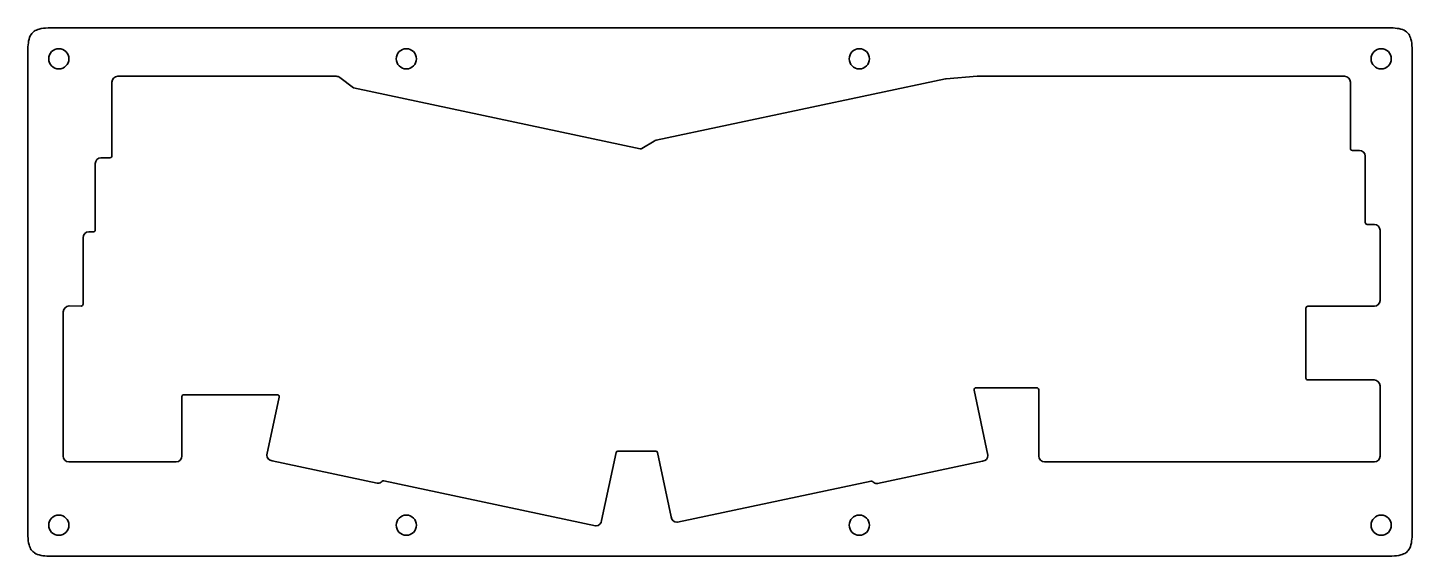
# Model space of a CAD drawing. Header units: millimetres. Extents: x 47 to 403, y -213 to -77.
import ezdxf

# ---------------------------------------------------------------- set-up
doc = ezdxf.new("R2010")
doc.units = ezdxf.units.MM
doc.header["$MEASUREMENT"] = 0
doc.layers.add('lower-top', color=7, linetype='Continuous', lineweight=0)

# ---------------------------------------------------------------- blocks, each defined once
blk = doc.blocks.new('Block_0')
at = {"layer": 'lower-top', "color": 250, "lineweight": 35, "true_color": 0x231815}
for centre in [(55, -85.13), (144.35, -85.13), (260.82, -85.13), (395, -85.13), (55, -205.09), (144.35, -205.09), (260.82, -205.09), (395, -205.09)]:
    blk.add_circle(centre, 2.6, dxfattribs=at)

msp = doc.modelspace()

# ---------------------------------------------------------------- linework, layer by layer
at = {"layer": 'lower-top', "color": 250, "lineweight": 35, "true_color": 0x231815}
for points, knots in [([(55, -213.09), (53.21, -213.09), (51.67, -213.09), (50.43, -212.85), (49.76, -212.71), (49.22, -212.51), (48.78, -212.24), (48.44, -212.02), (48.16, -211.75), (47.93, -211.42), (47.68, -211.07), (47.5, -210.64), (47.36, -210.13), (47, -208.82), (47, -207.09), (47, -205.09), (47, -205.09), (47, -85.13), (47, -85.13), (47, -83.34), (47, -81.8), (47.25, -80.56), (47.38, -79.89), (47.58, -79.35), (47.86, -78.91), (48.07, -78.57), (48.35, -78.29), (48.67, -78.06), (49.03, -77.81), (49.45, -77.63), (49.97, -77.49), (51.27, -77.13), (53, -77.13), (55, -77.13), (55, -77.13), (395, -77.13), (395, -77.13), (396.79, -77.13), (398.33, -77.13), (399.57, -77.38), (400.24, -77.51), (400.78, -77.71), (401.22, -77.99), (401.56, -78.2), (401.84, -78.48), (402.07, -78.8), (402.32, -79.16), (402.5, -79.58), (402.64, -80.1), (403, -81.4), (403, -83.13), (403, -85.13), (403, -85.13), (403, -205.09), (403, -205.09), (403, -206.88), (403, -208.42), (402.75, -209.66), (402.62, -210.34), (402.42, -210.88), (402.14, -211.31), (401.93, -211.65), (401.65, -211.94), (401.33, -212.17), (400.97, -212.41), (400.55, -212.6), (400.03, -212.74), (398.73, -213.09), (397, -213.09), (395, -213.09), (395, -213.09), (55, -213.09), (55, -213.09)], [0, 0, 0, 0, 1, 1, 1, 2, 2, 2, 3, 3, 3, 4, 4, 4, 5, 5, 5, 6, 6, 6, 7, 7, 7, 8, 8, 8, 9, 9, 9, 10, 10, 10, 11, 11, 11, 12, 12, 12, 13, 13, 13, 14, 14, 14, 15, 15, 15, 16, 16, 16, 17, 17, 17, 18, 18, 18, 19, 19, 19, 20, 20, 20, 21, 21, 21, 22, 22, 22, 23, 23, 23, 24, 24, 24, 24]), ([(192.97, -205.26), (192.97, -205.26), (138.56, -193.68), (138.56, -193.68), (138.38, -193.65), (138.2, -193.71), (138.08, -193.84), (137.81, -194.13), (137.42, -194.32), (136.98, -194.32), (136.98, -194.32), (136.88, -194.32), (136.88, -194.32), (136.88, -194.32), (109.85, -188.55), (109.85, -188.55), (109.08, -188.49), (108.48, -187.84), (108.48, -187.06), (108.48, -187.06), (108.48, -186.95), (108.48, -186.95), (108.48, -186.95), (111.65, -172.13), (111.65, -172.13), (111.72, -171.81), (111.48, -171.52), (111.16, -171.52), (111.16, -171.52), (87.16, -171.52), (87.16, -171.52), (86.88, -171.52), (86.66, -171.74), (86.66, -172.02), (86.66, -172.02), (86.67, -187.29), (86.67, -187.29), (86.67, -188.12), (86, -188.79), (85.17, -188.79), (85.17, -188.79), (57.59, -188.8), (57.59, -188.8), (56.76, -188.8), (56.09, -188.13), (56.09, -187.3), (56.09, -187.3), (56.16, -150.21), (56.16, -150.21), (56.16, -149.38), (56.83, -148.71), (57.66, -148.71), (57.66, -148.71), (60.73, -148.72), (60.73, -148.72), (61, -148.72), (61.23, -148.49), (61.23, -148.22), (61.23, -148.22), (61.23, -131.14), (61.23, -131.14), (61.23, -130.31), (61.9, -129.64), (62.73, -129.64), (62.73, -129.64), (63.88, -129.64), (63.88, -129.64), (64.15, -129.64), (64.38, -129.42), (64.38, -129.14), (64.38, -129.14), (64.37, -112.09), (64.37, -112.09), (64.37, -111.26), (65.04, -110.59), (65.87, -110.59), (65.87, -110.59), (68.16, -110.59), (68.16, -110.59), (68.43, -110.59), (68.66, -110.37), (68.66, -110.09), (68.66, -110.09), (68.66, -91.14), (68.66, -91.14), (68.66, -90.31), (69.33, -89.64), (70.16, -89.64), (70.16, -89.64), (126.33, -89.64), (126.33, -89.64), (126.66, -89.64), (126.98, -89.75), (127.24, -89.94), (127.24, -89.94), (130.77, -92.61), (130.77, -92.61), (130.77, -92.61), (204.51, -108.28), (204.51, -108.28), (204.63, -108.31), (204.76, -108.29), (204.87, -108.22), (204.87, -108.22), (208.09, -106.28), (208.09, -106.28), (208.23, -106.19), (208.39, -106.13), (208.56, -106.09), (208.56, -106.09), (282.98, -90.27), (282.98, -90.27), (283.04, -90.26), (283.11, -90.25), (283.17, -90.25), (283.17, -90.25), (291.1, -89.64), (291.1, -89.64), (291.13, -89.64), (291.17, -89.64), (291.21, -89.64), (291.21, -89.64), (385.58, -89.64), (385.58, -89.64), (386.41, -89.64), (387.08, -90.31), (387.08, -91.14), (387.08, -91.14), (387.08, -108.19), (387.08, -108.19), (387.08, -108.47), (387.3, -108.69), (387.58, -108.69), (387.58, -108.69), (389.39, -108.69), (389.39, -108.69), (390.22, -108.69), (390.89, -109.36), (390.89, -110.19), (390.89, -110.19), (390.9, -127.24), (390.9, -127.24), (390.9, -127.52), (391.12, -127.74), (391.4, -127.74), (391.4, -127.74), (393.21, -127.74), (393.21, -127.74), (394.04, -127.74), (394.71, -128.41), (394.71, -129.24), (394.71, -129.24), (394.7, -147.29), (394.7, -147.29), (394.7, -148.12), (394.03, -148.79), (393.2, -148.79), (393.2, -148.79), (376.15, -148.78), (376.15, -148.78), (375.87, -148.78), (375.65, -149), (375.65, -149.28), (375.65, -149.28), (375.65, -167.24), (375.65, -167.24), (375.65, -167.52), (375.87, -167.74), (376.15, -167.74), (376.15, -167.74), (393.2, -167.74), (393.2, -167.74), (394.03, -167.74), (394.7, -168.41), (394.7, -169.24), (394.7, -169.24), (394.71, -187.31), (394.71, -187.31), (394.71, -188.14), (394.04, -188.81), (393.21, -188.81), (393.21, -188.81), (308.47, -188.8), (308.47, -188.8), (307.64, -188.8), (306.97, -188.13), (306.97, -187.3), (306.97, -187.3), (306.97, -170.25), (306.97, -170.25), (306.97, -169.97), (306.74, -169.75), (306.47, -169.75), (306.47, -169.75), (290.83, -169.75), (290.83, -169.75), (290.51, -169.75), (290.28, -170.04), (290.34, -170.35), (290.34, -170.35), (293.89, -187.04), (293.89, -187.04), (293.89, -187.04), (293.89, -187.14), (293.89, -187.14), (293.89, -187.92), (293.29, -188.57), (292.52, -188.63), (292.52, -188.63), (265.51, -194.39), (265.51, -194.39), (265.51, -194.39), (265.4, -194.39), (265.4, -194.39), (264.97, -194.39), (264.58, -194.21), (264.31, -193.92), (264.19, -193.79), (264.01, -193.72), (263.84, -193.76), (263.84, -193.76), (214.06, -204.35), (214.06, -204.35), (214.06, -204.35), (213.96, -204.35), (213.96, -204.35), (213.18, -204.35), (212.53, -203.75), (212.46, -202.98), (212.46, -202.98), (208.95, -186.43), (208.95, -186.43), (208.9, -186.2), (208.7, -186.03), (208.46, -186.03), (208.46, -186.03), (198.77, -186.02), (198.77, -186.02), (198.54, -186.02), (198.33, -186.19), (198.28, -186.42), (198.28, -186.42), (194.57, -203.89), (194.57, -203.89), (194.51, -204.66), (193.86, -205.26), (193.08, -205.26), (193.08, -205.26), (192.97, -205.26), (192.97, -205.26)], [0, 0, 0, 0, 1, 1, 1, 2, 2, 2, 3, 3, 3, 4, 4, 4, 5, 5, 5, 6, 6, 6, 7, 7, 7, 8, 8, 8, 9, 9, 9, 10, 10, 10, 11, 11, 11, 12, 12, 12, 13, 13, 13, 14, 14, 14, 15, 15, 15, 16, 16, 16, 17, 17, 17, 18, 18, 18, 19, 19, 19, 20, 20, 20, 21, 21, 21, 22, 22, 22, 23, 23, 23, 24, 24, 24, 25, 25, 25, 26, 26, 26, 27, 27, 27, 28, 28, 28, 29, 29, 29, 30, 30, 30, 31, 31, 31, 32, 32, 32, 33, 33, 33, 34, 34, 34, 35, 35, 35, 36, 36, 36, 37, 37, 37, 38, 38, 38, 39, 39, 39, 40, 40, 40, 41, 41, 41, 42, 42, 42, 43, 43, 43, 44, 44, 44, 45, 45, 45, 46, 46, 46, 47, 47, 47, 48, 48, 48, 49, 49, 49, 50, 50, 50, 51, 51, 51, 52, 52, 52, 53, 53, 53, 54, 54, 54, 55, 55, 55, 56, 56, 56, 57, 57, 57, 58, 58, 58, 59, 59, 59, 60, 60, 60, 61, 61, 61, 62, 62, 62, 63, 63, 63, 64, 64, 64, 65, 65, 65, 66, 66, 66, 67, 67, 67, 68, 68, 68, 69, 69, 69, 70, 70, 70, 71, 71, 71, 72, 72, 72, 73, 73, 73, 74, 74, 74, 75, 75, 75, 76, 76, 76, 77, 77, 77, 78, 78, 78, 79, 79, 79, 80, 80, 80, 81, 81, 81, 82, 82, 82, 83, 83, 83, 83])]:
    msp.add_open_spline(points, degree=3, knots=knots, dxfattribs=at)

# ---------------------------------------------------------------- block references
at = {"layer": 'lower-top'}
msp.add_blockref('Block_0', (0, 0), dxfattribs=at)

doc.saveas('drawing.dxf')
